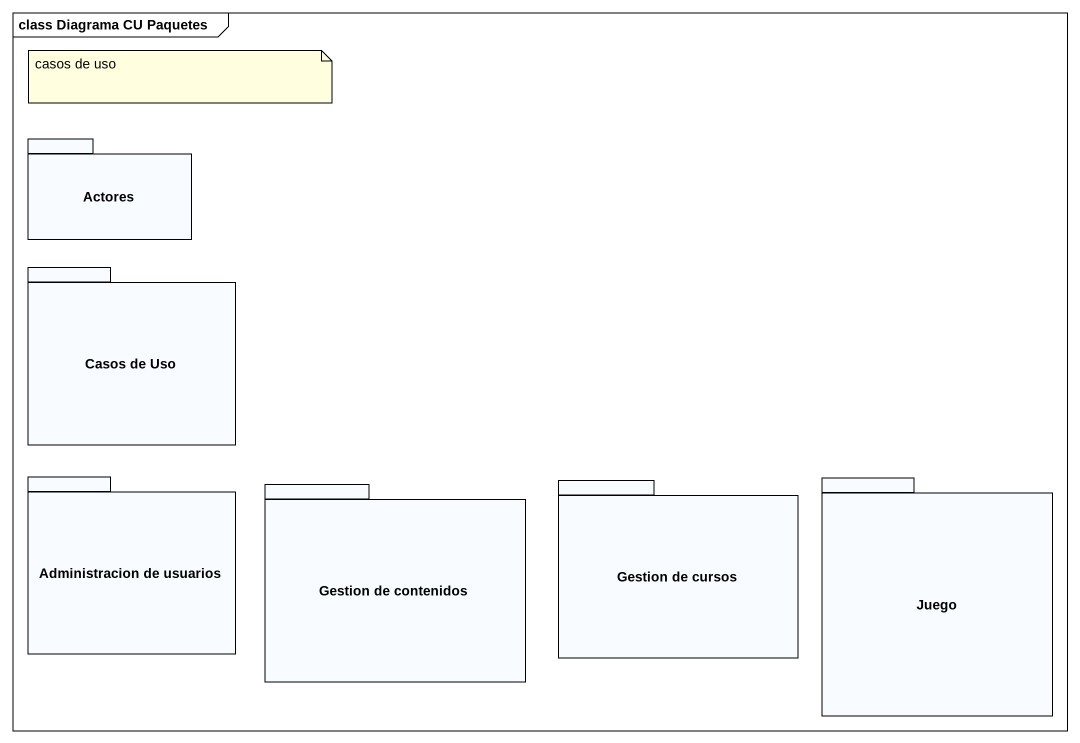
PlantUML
@startuml
mainframe class Diagrama CU Paquetes
package Actores {
}
package "Casos de Uso" as Casos_de_Uso {
}
package "Administracion de usuarios" as Administracion_de_usuarios {
}
package "Gestion de contenidos" as Gestion_de_contenidos {
}
package "Gestion de cursos" as Gestion_de_cursos {
}
package Juego {
}
note as N1
  casos de uso
end note
@enduml
